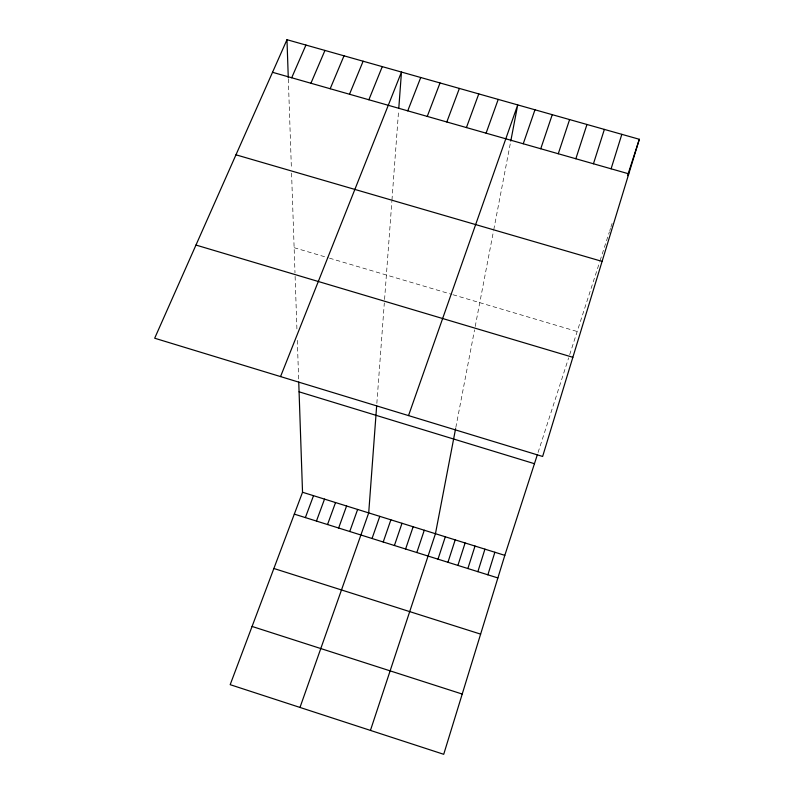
<?xml version="1.0" encoding="UTF-8"?>
<svg xmlns="http://www.w3.org/2000/svg" width="794" height="794" viewBox="0 0 794 794"><rect width="100%" height="100%" fill="white"/><g stroke="black" fill="none" stroke-linecap="round" stroke-linejoin="round"><path stroke-width="0.6" stroke-dasharray="3.97 2.98" d="M376.842 403.421L384.316 302.911M384.564 299.546L391.879 201.17M391.958 200.048L398.628 110.386M455.825 427.48L474.564 329.798M475.199 326.523L493.56 230.776M493.769 229.684L510.542 142.295M538.054 452.53L568.663 357.836M569.695 354.66L599.748 261.702M600.085 260.64L609.415 231.779M609.782 230.637L610.536 228.315M610.914 227.144L612.412 222.489M294.127 247.698L328.299 257.822M329.48 258.169L451.865 294.405M452.977 294.733L577.178 331.505M288.321 78.934L291.398 168.447M291.567 173.102L294.991 272.878M295.11 276.332L296.946 329.828M297.313 340.328L298.663 379.601"/><path stroke-width="1.19" d="M376.664 405.813L368.704 512.894L299.993 707.434M398.796 108.123L401.476 72.055L280.55 376.584M455.607 428.641L435.449 533.717L370.441 730.411M510.77 141.084L517.708 104.907L408.523 415.59M639.319 139.278L542.63 456.471L154.681 338.224L286.981 39.7L639.319 139.278L627.548 175.663M537.33 454.783L504.815 555.353L443.717 754.3L230.181 684.676L302.534 492.26L298.743 382.063M487.873 574.806L494.87 552.257M611.092 168.804L621.831 134.335M477.869 571.67L484.936 549.15M593.446 163.772L604.373 129.402M467.884 568.534L475.011 546.054M457.91 565.407L465.105 542.967M575.839 158.75L586.965 124.479M447.945 562.291L455.2 539.88M438 559.165L445.315 536.794M558.271 153.748L569.596 119.576M416.83 552.535L424.284 530.233M540.744 148.756L552.257 114.673M405.605 549.011L413.138 526.759M394.41 545.498L402.002 523.286M383.224 541.994L390.886 519.812M523.246 143.764L534.967 109.79M372.049 538.491L379.79 516.358M349.757 531.504L357.637 509.44M486.087 133.174L498.215 99.399M338.641 528.02L346.581 505.996M327.535 524.536L335.544 502.552M316.449 521.062L324.528 499.118M466.425 127.576L478.772 93.9M305.372 517.589L313.521 495.684M446.814 121.978L459.379 88.422M427.251 116.41L440.025 82.953M407.739 110.842L420.731 77.504M368.863 99.766L382.271 66.636M349.499 94.248L363.126 61.217M330.185 88.739L344.01 55.818M310.92 83.251L324.954 50.429M291.696 77.772L305.938 45.059M272.531 72.304L628.779 173.846M235.967 154.81L602.09 261.395M195.969 245.058L572.861 357.3M299.08 391.819L534.441 463.706M302.534 492.26L504.815 555.353M294.316 514.125L497.878 577.943M273.87 568.484L480.628 634.128M252.075 626.446L462.217 694.055M286.981 39.7L288.282 77.772"/></g></svg>
